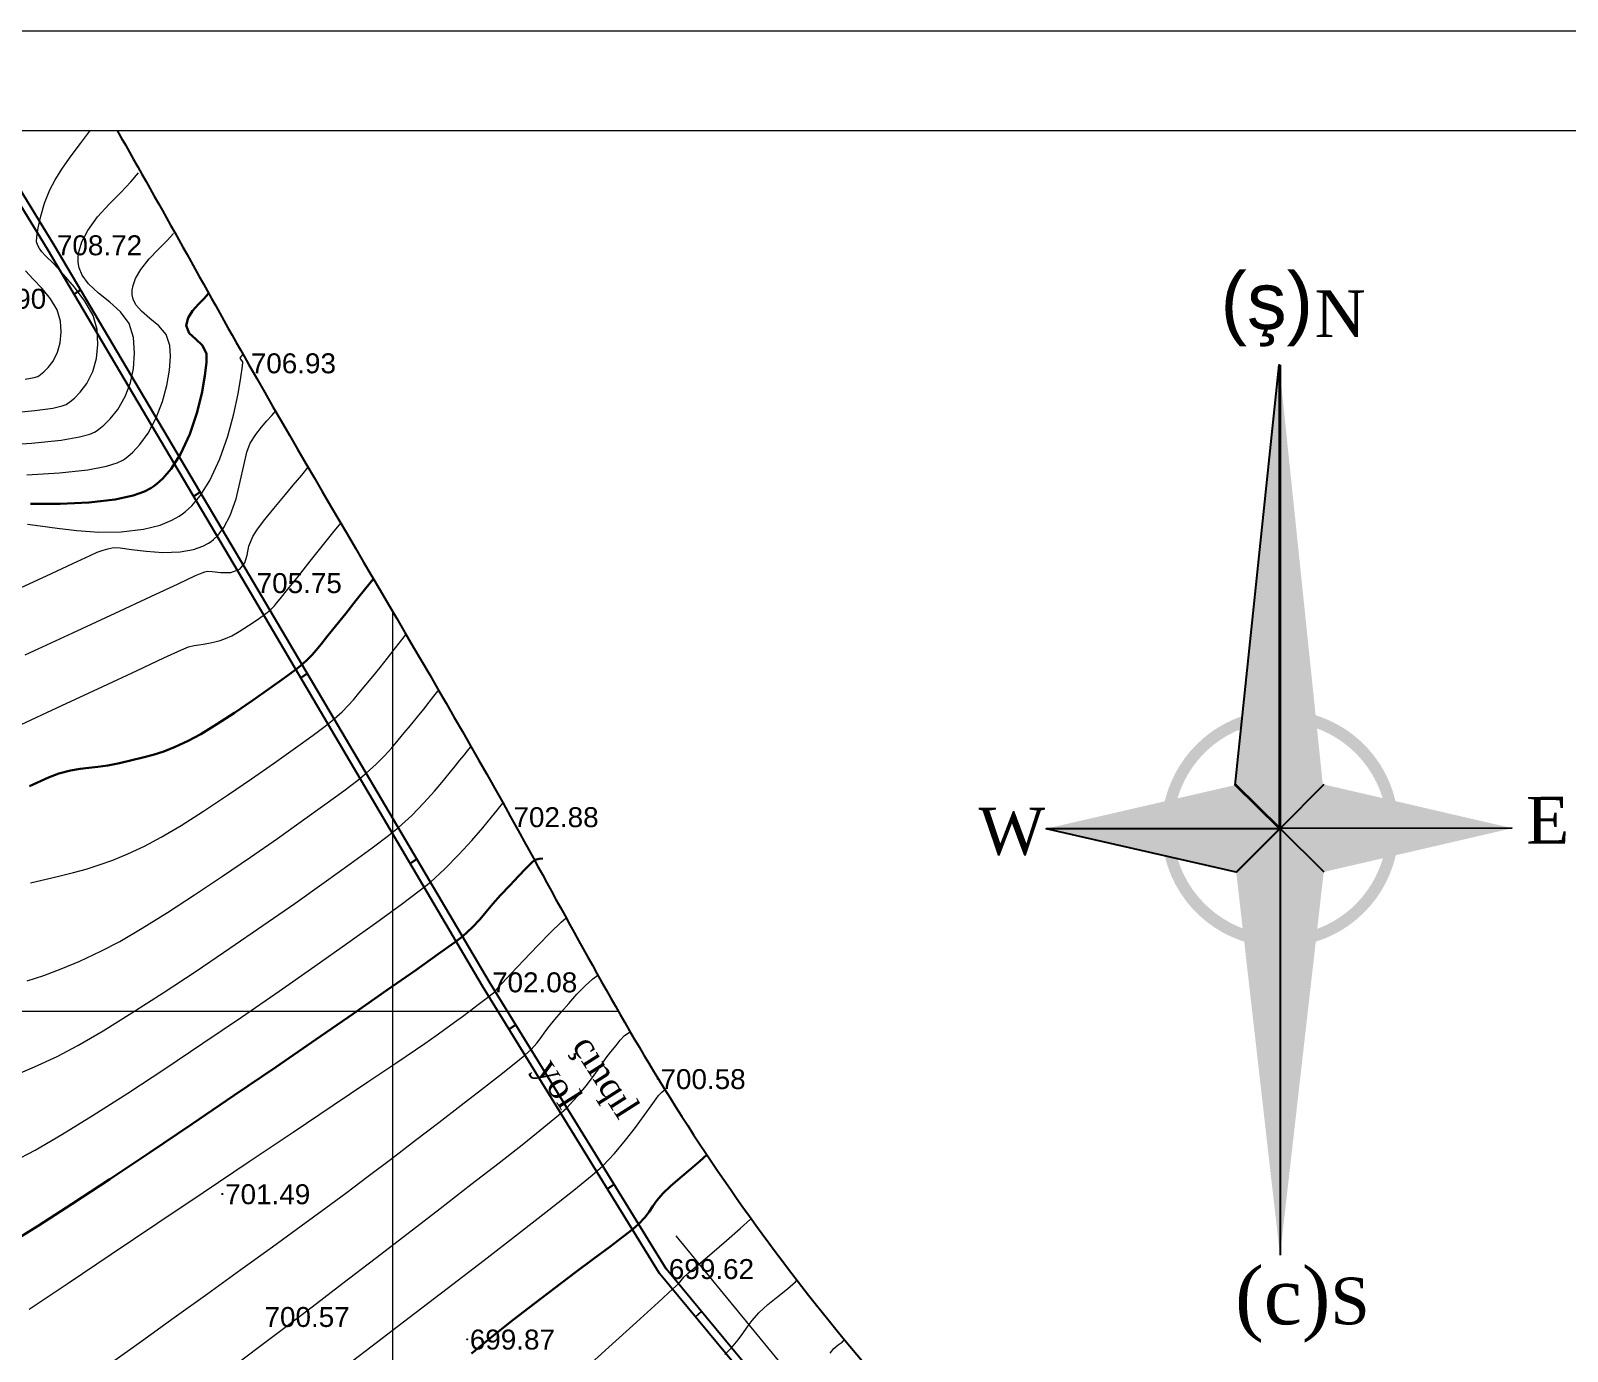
# Model space of a CAD drawing. Header units: feet. Extents: x 3381 to 683784, y 675186 to 4376258.
# Drawn here: x 682644.1 to 682721.1, y 4375786.6 to 4375852.9 of the extents above; entities that cross this region are included whole.
import ezdxf

# ---------------------------------------------------------------- set-up
doc = ezdxf.new("R2010")
doc.units = ezdxf.units.FT
doc.header["$MEASUREMENT"] = 0
doc.header["$PDMODE"] = 34
doc.header["$PDSIZE"] = 0.01
doc.layers.get('0').update_dxf_attribs({"linetype": 'CONTINUOUS'})
for name, color, linetype in [('0_Point_Height', 2, 'CONTINUOUS'), ('0_Point_Point', 7, 'CONTINUOUS'), ('Kompass', 7, 'CONTINUOUS'), ('Yazilar', 7, 'CONTINUOUS')]:
    doc.layers.add(name, color=color, linetype=linetype)
for name, color, linetype, lineweight in [('ANA HORIZONTAL', 24, 'CONTINUOUS', 30), ('HORIZANTAL', 24, 'CONTINUOUS', 13), ('km setka', 170, 'CONTINUOUS', 15), ('rabit xt', 7, 'CONTINUOUS', 13)]:
    doc.layers.add(name, color=color, linetype=linetype, lineweight=lineweight)
doc.styles.get("Standard").update_dxf_attribs({"font": 'arial.ttf', "height": 2})
doc.styles.add('Standart', font='times.ttf')

msp = doc.modelspace()

# ---------------------------------------------------------------- hatches: boundary and pattern name
at = {"layer": 'Kompass'}
h = msp.add_hatch(color=5, dxfattribs=at)
h.set_gradient(color1=(0, 0, 255), one_color=1, tint=1)
h.paths.add_polyline_path([(682706.6791325844, 4375812.86349924), (682704.4812550899, 4375815.045990064), (682706.6840491414, 4375836.1198818)])
h = msp.add_hatch(color=220, dxfattribs=at)
h.set_gradient(color1=(236, 9, 164), tint=1)
h.paths.add_polyline_path([(682706.6791317386, 4375812.867182561), (682708.8729373784, 4375815.061761918), (682706.6840491414, 4375836.119881791)])
h = msp.add_hatch(color=5, dxfattribs=at)
edge = h.paths.add_edge_path()
edge.add_line((682706.717928687, 4375818.227933089), (682706.7177941768, 4375818.813689453))
edge.add_arc((682706.755235231, 4375812.895322196), 5.918485687332572, 13.045566734916576, 90.3624624341104, ccw=False)
edge.add_line((682712.5209698655, 4375814.231277644), (682711.8753945929, 4375814.381171752))
edge.add_arc((682706.6883847064, 4375812.807558943), 5.42045467103986, 16.87652297924, 89.68771000392486)
edge = h.paths.add_edge_path()
edge.add_line((682704.8162222571, 4375817.874904741), (682704.8836462044, 4375818.519942329))
edge.add_arc((682706.7572094856, 4375812.843921962), 5.977244059135027, 108.2672279889126, 179.8603373118477)
edge.add_line((682700.779983184, 4375812.858491919), (682701.365738242, 4375812.858989121))
edge.add_arc((682706.7261974788, 4375812.866255156), 5.360464161520165, 110.8736180679187, 180.0776636037058, ccw=False)
edge = h.paths.add_edge_path()
edge.add_line((682701.585129548, 4375811.345091108), (682700.9400663387, 4375811.49261625))
edge.add_arc((682706.7158954061, 4375812.845531292), 5.932164911619229, 193.1831357710072, 270.1348291425634)
edge.add_line((682706.729855038, 4375806.913382803), (682706.7203923968, 4375807.499146926))
edge.add_arc((682706.7826203313, 4375812.93361539), 5.434824732075579, 196.9948773845935, 269.3439575071076, ccw=False)
edge.add_line((682701.585129548, 4375811.345091099), (682701.585129548, 4375811.345091099))
edge = h.paths.add_edge_path()
edge.add_line((682708.5185852505, 4375807.186980719), (682708.5922672149, 4375807.832705572))
edge.add_arc((682706.7326579593, 4375812.8617931), 5.361890325740084, 290.2929173644765, 360.1088656295102)
edge.add_line((682712.0945386065, 4375812.871981023), (682712.6802983688, 4375812.868593131))
edge.add_arc((682706.7562005065, 4375812.842915204), 5.924153512352316, -72.69300685657112, 0.24834629959349286, ccw=False)
edge.add_line((682708.5185852505, 4375807.186980719), (682708.5922672149, 4375807.832705572))
edge.add_line((682708.5922672149, 4375807.832705585), (682708.5185852505, 4375807.186980731))
h = msp.add_hatch(color=220, dxfattribs=at)
h.set_gradient(color1=(236, 9, 164), tint=1)
h.paths.add_polyline_path([(682706.7228727443, 4375812.870747502), (682704.5212813918, 4375815.053237483), (682694.9891794501, 4375812.853576577), (682706.7191580408, 4375812.87442998)])
h = msp.add_hatch(color=5, dxfattribs=at)
h.set_gradient(color1=(0, 0, 255), one_color=1, tint=1, name='CURVED')
h.paths.add_polyline_path([(682706.7239766436, 4375812.875778117), (682708.9177814377, 4375815.074040803), (682718.3739034759, 4375812.878453355)])
h = msp.add_hatch(color=5, dxfattribs=at)
h.set_gradient(color1=(0, 0, 255), one_color=1, tint=1, name='HEMISPHERICAL')
h.paths.add_polyline_path([(682706.7156823243, 4375812.863530263), (682704.531549342, 4375810.671248616), (682694.9891794501, 4375812.853576584)])
h = msp.add_hatch(color=220, dxfattribs=at)
h.set_gradient(color1=(236, 9, 164), tint=1)
h.paths.add_polyline_path([(682704.529566319, 4375810.669258188), (682706.7226627952, 4375812.863536177), (682706.7240754435, 4375791.460478481)])
h = msp.add_hatch(color=5, dxfattribs=at)
h.set_gradient(color1=(0, 0, 255), one_color=1, tint=1, name='HEMISPHERICAL')
h.paths.add_polyline_path([(682706.7226627952, 4375812.863536177), (682706.7240754435, 4375791.460478481), (682708.9172339806, 4375810.680608967)])
h = msp.add_hatch(color=220, dxfattribs=at)
h.set_gradient(color1=(236, 9, 164), tint=1, name='INVHEMISPHERICAL')
h.paths.add_polyline_path([(682708.9220517378, 4375810.685640432), (682706.7349585333, 4375812.868573991), (682718.3739034759, 4375812.878453355)])

# ---------------------------------------------------------------- linework, layer by layer
at = {"linetype": 'Continuous'}
for p, q in [((682646.5622567927, 4375839.879779529, -686.9939999999999), (682646.2284812627, 4375839.658376933, -686.9939999999999)), ((682652.5605463559, 4375829.739785339, -686.9939999999999), (682652.2267708258, 4375829.518382743, -686.9939999999999)), ((682657.9330416323, 4375820.6433608, -686.9939999999999), (682657.5992420003, 4375820.421942218, -686.9939999999999)), ((682663.4287448437, 4375811.323608703, -686.9939999999999), (682663.0949452115, 4375811.10219012, -686.9939999999999)), ((682668.3859174754, 4375803.015292022, -686.9939999999999), (682668.0524017042, 4375802.794061732, -686.9939999999999)), ((682673.3189060568, 4375795.015595496, -686.9939999999999), (682672.9853902856, 4375794.794365206, -686.9939999999999)), ((682677.705118827, 4375788.63712994, -686.9939999999999), (682677.4004946046, 4375788.377834687, -686.9939999999999))]:
    msp.add_line(p, q, dxfattribs=at)
at = {"linetype": 'Continuous', "elevation": 10.49100000000021}
for points in [[(682684.2411404848, 4375780.11494805), (682675.6039912327, 4375790.547849619), (682666.7193070585, 4375804.955905902), (682654.9084388943, 4375824.985073981), (682644.8882219505, 4375841.924059758), (682641.2350043028, 4375847.878472921)], [(682684.5207352532, 4375780.404476639), (682675.9298539208, 4375790.781490711), (682667.0618539208, 4375805.162490711), (682655.2528539208, 4375825.18849071), (682645.2308539208, 4375842.13049071), (682641.7042880818, 4375847.878472921)]]:
    msp.add_lwpolyline(points, dxfattribs=at)
at = {"color": 7, "lineweight": 18, "elevation": -312.0405458244014}
msp.add_lwpolyline([(682676.4205764766, 4375792.439649987), (682684.5499049145, 4375782.539921028, -0.5270439355047136), (682680.8695481885, 4375769.864369739), (682667.9495193267, 4375765.609757733)], format="xyb", dxfattribs=at)
at = {"linetype": 'Continuous'}
msp.add_open_spline([(682648.3818338613, 4375847.87847292, -686.9939999999998), (682650.614444642, 4375843.989344083, -686.9939999999999), (682656.9648552422, 4375832.368088397, -686.9939999999999), (682666.5101141792, 4375816.795783145, -686.994), (682675.6377740433, 4375799.392586315, -686.9939999999998), (682689.0527264843, 4375780.871379325, -686.994), (682705.6522709971, 4375766.582247575, -686.9939999999998), (682717.1872888872, 4375751.745647845, -686.9939999999999), (682725.1174498562, 4375741.262886825, -686.9939999999998), (682735.0871434533, 4375730.764166205, -686.9940000000001), (682742.2736450859, 4375721.729755369, -686.994), (682745.5394556242, 4375717.531507699, -686.994)], degree=3, knots=[69.60153369509996, 69.60153369509996, 69.60153369509996, 69.60153369509996, 83.0549787114427, 109.2907166578479, 124.3927438987541, 141.9627176045404, 177.5330077355191, 189.5588214431475, 198.2764878499065, 216.9554476813946, 232.9063433896457, 232.9063433896457, 232.9063433896457, 232.9063433896457], dxfattribs=at)
at = {"layer": '0_Point_Point'}
for p in [(682645.2308539208, 4375842.13049071, 21.72700000000009), (682654.9578539208, 4375836.211490711, 19.93399999999997), (682655.2528539208, 4375825.18849071, 18.75800000000004), (682668.1338539209, 4375813.446490711, 15.88300000000004), (682667.0618539208, 4375805.162490711, 15.08600000000001), (682675.5098539208, 4375800.30749071, 13.58999999999992), (682653.6681283757, 4375794.532987263, 14.49900000000025), (682675.9298539208, 4375790.781490711, 12.62300000000005), (682665.9441283757, 4375787.245987263, 12.87799999999993)]:
    msp.add_point(p, dxfattribs=at)
at = {"layer": 'ANA HORIZONTAL', "color": 32, "lineweight": 30}
for points, elevation in [([(682644.0482550776, 4375829.146984476), (682645.5314528126, 4375829.146951101), (682646.9717470831, 4375829.212244822), (682648.2876737991, 4375829.36559514), (682649.1961266639, 4375829.566950369), (682649.765926082, 4375829.771497636), (682650.0829022744, 4375829.936080901), (682650.2205682065, 4375830.027383568), (682650.3805465098, 4375830.150579728), (682650.682654528, 4375830.426326527), (682651.0925788386, 4375830.904117854), (682651.5623086923, 4375831.635156865), (682652.034287275, 4375832.64471079), (682652.3890464611, 4375833.688986576), (682652.6381175328, 4375834.691191987), (682652.7930317727, 4375835.57453478), (682652.8653204632, 4375836.262222713), (682652.8665148866, 4375836.677463548), (682652.6745154011, 4375837.095701685), (682652.331221408, 4375837.404450265), (682652.0026359065, 4375837.70527976), (682651.8547618962, 4375838.099760649), (682651.9449287667, 4375838.4739007), (682652.1715178684, 4375838.829325199), (682652.4634205009, 4375839.155932848), (682652.7495279642, 4375839.443622346), (682652.9587315579, 4375839.682292398)], 20.50600000000009), ([(682643.9868669483, 4375814.985835257), (682644.9478509472, 4375815.415865803), (682645.4572210094, 4375815.62042109), (682646.0444874759, 4375815.776333286), (682646.5337511753, 4375815.863159009), (682646.9751995986, 4375815.912369379), (682647.4190202366, 4375815.955435512), (682647.91540058, 4375816.023828528), (682648.5145281198, 4375816.149019547), (682649.1334972454, 4375816.296833053), (682649.682083302, 4375816.427840919), (682650.1994952147, 4375816.565635357), (682650.7249419086, 4375816.733808571), (682651.2976323084, 4375816.955952768), (682651.9567753397, 4375817.255660151), (682652.593879588, 4375817.602698113), (682653.3872860387, 4375818.090068531), (682654.2698729738, 4375818.666450567), (682655.1745186757, 4375819.280523375), (682656.034101426, 4375819.880966117), (682656.7814995076, 4375820.41645795), (682657.3495912023, 4375820.835678033), (682657.6712547923, 4375821.087305526), (682657.9608933063, 4375821.351462639), (682658.1707079578, 4375821.576099864), (682658.3685012, 4375821.813811521), (682658.622075486, 4375822.117191928), (682658.9157463353, 4375822.472169452), (682659.3494673525, 4375823.011116915), (682659.8604324938, 4375823.652549095), (682660.3858357152, 4375824.31498077), (682660.8628709727, 4375824.916926719), (682661.2287322225, 4375825.37690172)], 18.00600000000009), ([(682642.9777869126, 4375792.024642485), (682644.4345970812, 4375792.941355317), (682646.1315555661, 4375794.038196017), (682648.0150484254, 4375795.277260156), (682650.031461718, 4375796.620643307), (682652.1271815021, 4375798.030441039), (682654.2485938359, 4375799.468748928), (682656.3420847779, 4375800.897662545), (682658.3540403865, 4375802.279277461), (682660.23084672, 4375803.575689246), (682661.9188898371, 4375804.748993475), (682663.3645557958, 4375805.761285721), (682664.5142306547, 4375806.574661553), (682665.3143004721, 4375807.151216544), (682665.7111513064, 4375807.453046266), (682666.2014204473, 4375807.903803262), (682666.5774826603, 4375808.305277903), (682666.8999724087, 4375808.688865543), (682667.229524156, 4375809.085961532), (682667.626772365, 4375809.527961225), (682668.0802205523, 4375810.007227906), (682668.5143392147, 4375810.466193324), (682668.8937132864, 4375810.861355544), (682669.1829277022, 4375811.149212625), (682669.3465673967, 4375811.286262625), (682669.5651136774, 4375811.344930128), (682669.7374293305, 4375811.356331893)], 15.50600000000009), ([(682666.1642737094, 4375786.524340854), (682667.1890156923, 4375787.368864005), (682668.2520601433, 4375788.214513831), (682669.3235367512, 4375789.044602701), (682670.3735752057, 4375789.842442977), (682671.3723051964, 4375790.591347025), (682672.2898564123, 4375791.274627213), (682673.096358543, 4375791.875595903), (682673.7619412782, 4375792.377565462), (682674.2567343072, 4375792.763848255), (682674.5508673191, 4375793.017756647), (682674.8551900691, 4375793.350371199), (682675.0711100919, 4375793.639887548), (682675.2561324462, 4375793.916766614), (682675.4677621913, 4375794.21146932), (682675.7635043862, 4375794.554456584), (682676.1400381896, 4375794.917227614), (682676.6248277638, 4375795.342963954), (682677.1430722856, 4375795.781008448), (682677.6199709325, 4375796.180703934), (682677.9788453389, 4375796.489776263)], 13.00600000000009)]:
    msp.add_lwpolyline(points, dxfattribs=dict(at, elevation=elevation))
at = {"layer": 'HORIZANTAL', "color": 32, "linetype": 'Continuous', "lineweight": 13}
for points, elevation in [([(682642.748347138, 4375833.679487659), (682644.2521428167, 4375833.82368147), (682645.1558851472, 4375833.95456539), (682645.62818328, 4375834.062620919), (682645.8341444834, 4375834.13966658), (682645.9022452252, 4375834.17975158), (682646.0212640685, 4375834.269112286), (682646.2441212696, 4375834.455894819), (682646.5408795886, 4375834.755723276), (682646.8676924972, 4375835.190788455), (682647.1680753747, 4375835.78835342), (682647.351605883, 4375836.441747831), (682647.4218151248, 4375837.146820514), (682647.3822342025, 4375837.899420288), (682647.1771611748, 4375838.59176502), (682646.7752667128, 4375839.311186915), (682646.2566261101, 4375840.014072183), (682645.7013146598, 4375840.656807036), (682645.1894076554, 4375841.195777689), (682644.8009803904, 4375841.587370354), (682644.6161081581, 4375841.787971242), (682644.494779143, 4375841.958746959), (682644.401811018, 4375842.098451148), (682644.3489115045, 4375842.282118863), (682644.3591849754, 4375842.539851107), (682644.4268428655, 4375842.993873313), (682644.5550086502, 4375843.580613787), (682644.7468058042, 4375844.236500834), (682645.0053578028, 4375844.89796276), (682645.2776882637, 4375845.405418631), (682645.6510597001, 4375845.986171744), (682646.087836292, 4375846.605783505), (682646.5503822193, 4375847.229815316), (682647.0010616613, 4375847.823828579), (682647.04245871, 4375847.878472921)], 22.00600000000009), ([(682642.3312647585, 4375832.071770322), (682644.0949644832, 4375832.189860198), (682645.5804116091, 4375832.345540831), (682646.5054506488, 4375832.501511046), (682647.014138981, 4375832.63900055), (682647.2538801341, 4375832.741206401), (682647.341686219, 4375832.795628909), (682647.4708564779, 4375832.892365777), (682647.7149438771, 4375833.094633107), (682648.0458547217, 4375833.418993829), (682648.4224798232, 4375833.887731644), (682648.7919321246, 4375834.525778207), (682649.0520052218, 4375835.213774077), (682649.2061369625, 4375835.94318364), (682649.257765194, 4375836.705471278), (682649.2103277638, 4375837.492101374), (682648.9863214508, 4375838.202036865), (682648.5627012897, 4375838.774654209), (682648.0245925112, 4375839.262038064), (682647.4571203463, 4375839.716273097), (682646.9454100254, 4375840.189443966), (682646.6333944517, 4375840.61661536), (682646.4847739137, 4375840.982864591), (682646.4365710318, 4375841.255124088), (682646.4297758393, 4375841.400931871), (682646.4348148087, 4375841.549918942), (682646.477532962, 4375841.846119907), (682646.6146644633, 4375842.284774369), (682646.9099448951, 4375842.855706658), (682647.4084724584, 4375843.539683714), (682647.9843368708, 4375844.181231278), (682648.5663192514, 4375844.770232399), (682649.0832007189, 4375845.296570129), (682649.463762392, 4375845.750127517)], 21.50600000000009), ([(682643.8518411457, 4375830.599410721), (682645.4920027333, 4375830.699288648), (682646.9212287185, 4375830.859430203), (682647.8512904325, 4375831.039501601), (682648.3936778713, 4375831.209148245), (682648.6704119319, 4375831.340248973), (682648.7811272128, 4375831.411506239), (682648.9177587967, 4375831.515345225), (682649.1766361339, 4375831.741079808), (682649.5298176268, 4375832.119872578), (682649.9374660334, 4375832.686090858), (682650.3503386562, 4375833.462454822), (682650.6622363348, 4375834.276526267), (682650.8800762551, 4375835.087049971), (682651.0107756031, 4375835.852770716), (682651.0612515646, 4375836.532433286), (682651.0384213253, 4375837.084782461), (682650.8454023332, 4375837.639536385), (682650.4802729156, 4375838.074890679), (682650.0352139665, 4375838.447247077), (682649.6024063798, 4375838.813007317), (682649.3269268515, 4375839.13876824), (682649.1925704683, 4375839.42137901), (682649.148467569, 4375839.634787767), (682649.1422688678, 4375839.750346259), (682649.1470222421, 4375839.868842899), (682649.1864726803, 4375840.104140253), (682649.3112529331, 4375840.451531811), (682649.5741755536, 4375840.900671152), (682650.0024690129, 4375841.431627976), (682650.4694933407, 4375841.918507052), (682650.8981266305, 4375842.350352879), (682651.211246975, 4375842.716209958)], 21.00600000000009), ([(682643.7745762863, 4375835.39538013), (682644.2296269751, 4375835.479976696), (682644.4110253678, 4375835.536007646), (682644.4628042314, 4375835.563874251), (682644.5505681265, 4375835.629768385), (682644.7149019028, 4375835.767500882), (682644.933729991, 4375835.988592875), (682645.174720182, 4375836.309407744), (682645.3962210013, 4375836.750049136), (682645.5315554729, 4375837.231858881), (682645.5833274138, 4375837.751775923), (682645.5541406411, 4375838.306739201), (682645.380791363, 4375838.875015566), (682645.0458265957, 4375839.426988796), (682644.6204763701, 4375839.947773224), (682644.1759707158, 4375840.422483189), (682643.7835396633, 4375840.836233025)], 22.50600000000009), ([(682643.8989592288, 4375828.133411614), (682644.5309817693, 4375828.047113657), (682645.3737286695, 4375827.926262295), (682646.3701389931, 4375827.809566962), (682647.463151804, 4375827.73573709), (682648.5957061662, 4375827.743482114), (682649.7107411438, 4375827.871511468), (682650.5518102198, 4375828.086552407), (682651.1337135237, 4375828.326532997), (682651.4915167459, 4375828.528641325), (682651.6600092003, 4375828.643260896), (682651.8219997595, 4375828.76836436), (682652.129419264, 4375829.051495385), (682652.5504543954, 4375829.54890506), (682653.040659951, 4375830.320977261), (682653.5468885738, 4375831.403437333), (682653.944940582, 4375832.541664179), (682654.2457318911, 4375833.655681926), (682654.4601784169, 4375834.665514713), (682654.5991960745, 4375835.49118667), (682654.6737007798, 4375836.052721934), (682654.694608448, 4375836.270144634), (682654.6284886348, 4375836.360975181), (682654.5672549247, 4375836.449175039), (682654.6282071148, 4375836.556410445), (682654.7062161408, 4375836.648374839)], 20.00600000000009), ([(682643.1443805194, 4375824.756654914), (682644.8423448739, 4375825.544662372), (682646.1641346085, 4375826.157385148), (682647.0374524769, 4375826.560346146), (682647.3900012336, 4375826.719068266), (682647.6845456673, 4375826.826823335), (682647.923633045, 4375826.899141711), (682648.2294863815, 4375826.961368198), (682648.5411443335, 4375826.942243426), (682649.1019650564, 4375826.861489347), (682649.8392611208, 4375826.768416216), (682650.6803450964, 4375826.712334283), (682651.5525295536, 4375826.742553805), (682652.2238235135, 4375826.862002961), (682652.6874397367, 4375827.023734302), (682652.9688165146, 4375827.171826937), (682653.099450194, 4375827.259138226), (682653.2229308408, 4375827.355901257), (682653.4496151418, 4375827.576610472), (682653.7428855455, 4375827.966562573), (682654.0576568068, 4375828.571028599), (682654.3521852859, 4375829.408045102), (682654.5674020235, 4375830.265002406), (682654.7361106279, 4375831.066320463), (682654.891114706, 4375831.736419212), (682655.0652178663, 4375832.199718601), (682655.3457988752, 4375832.632460656), (682655.6314430945, 4375832.999901413), (682655.9052687091, 4375833.311629469), (682656.1503939036, 4375833.577233422), (682656.3499368633, 4375833.806301868)], 19.50600000000009), ([(682643.7689751023, 4375821.573068348), (682646.1657454568, 4375822.684515449), (682648.2916779307, 4375823.67188867), (682650.0747170133, 4375824.500953619), (682651.4428071937, 4375825.137475906), (682652.3238929613, 4375825.547221138), (682652.6459188053, 4375825.695954927), (682652.7832499968, 4375825.74350901), (682652.9242507794, 4375825.776289664), (682653.1536979532, 4375825.749695995), (682653.588464827, 4375825.699403245), (682654.0947847791, 4375825.712235176), (682654.5388911879, 4375825.875015555), (682654.7932390871, 4375826.186855894), (682654.9030541437, 4375826.576398383), (682654.9937256845, 4375827.024762806), (682655.1906430364, 4375827.513068942), (682655.4350133315, 4375827.876191575), (682655.8048754073, 4375828.361088845), (682656.2556475345, 4375828.921598098), (682656.7427479847, 4375829.511556676), (682657.2215950288, 4375830.084801926), (682657.6476069378, 4375830.595171191), (682657.9762019829, 4375830.996501819)], 19.00600000000009), ([(682643.3200614861, 4375817.971539472), (682645.6188960959, 4375819.041987724), (682647.6644541604, 4375819.994901346), (682649.3895533719, 4375820.79782834), (682650.7270114224, 4375821.418316699), (682651.6096460033, 4375821.823914422), (682651.9702748068, 4375821.982169508), (682652.2521032775, 4375822.051199386), (682652.4789591214, 4375822.080003242), (682652.7076035899, 4375822.104174412), (682652.9947979343, 4375822.159306225), (682653.2962628131, 4375822.231000101), (682653.559441163, 4375822.298916842), (682653.8286776523, 4375822.389738857), (682654.1483169495, 4375822.530148555), (682654.5164941921, 4375822.739893265), (682654.9842096515, 4375823.043609272), (682655.4593323438, 4375823.370853804), (682655.8497312845, 4375823.651184095), (682656.0632754894, 4375823.814157377), (682656.1856220858, 4375823.928371698), (682656.2738783577, 4375824.029486518), (682656.3819015729, 4375824.159278885), (682656.5655579842, 4375824.38521938), (682656.9547277817, 4375824.870439254), (682657.4813878095, 4375825.529252007), (682658.0775149117, 4375826.275971135), (682658.6750859318, 4375827.02491014), (682659.2060777142, 4375827.690382518), (682659.6024671027, 4375828.186701769)], 18.50600000000009), ([(682644.0342583053, 4375810.138732869), (682644.820682219, 4375810.327460594), (682645.532012386, 4375810.494926255), (682646.1957882527, 4375810.657700472), (682646.8395492665, 4375810.832353872), (682647.4908348743, 4375811.035457078), (682648.1771845229, 4375811.28358071), (682648.926137659, 4375811.593295392), (682649.7652337298, 4375811.981171748), (682650.5894082271, 4375812.421971489), (682651.5944317761, 4375813.023236741), (682652.7230881104, 4375813.741220308), (682653.918160964, 4375814.532174994), (682655.122434071, 4375815.352353605), (682656.2786911653, 4375816.158008944), (682657.3297159809, 4375816.905393817), (682658.2182922517, 4375817.550761026), (682658.8872037118, 4375818.050363376), (682659.2792340951, 4375818.360453674), (682659.679252089, 4375818.720354228), (682659.9797660739, 4375819.026936894), (682660.2385725923, 4375819.325034412), (682660.5134681865, 4375819.659479525), (682660.8622493991, 4375820.075104972), (682661.2135077713, 4375820.493940993), (682661.5805711049, 4375820.947246991), (682661.9458455642, 4375821.408119509), (682662.291737314, 4375821.849655097), (682662.6006525183, 4375822.244950301), (682662.8549973422, 4375822.567101671)], 17.50600000000009), ([(682643.8810720246, 4375805.219096668), (682644.7037823178, 4375805.490880193), (682645.575411626, 4375805.818548566), (682646.5230261574, 4375806.218387659), (682647.57369212, 4375806.706683344), (682648.5150533724, 4375807.203468031), (682649.6414267654, 4375807.863275077), (682650.9064776846, 4375808.650677336), (682652.2638715173, 4375809.530247649), (682653.6672736491, 4375810.466558866), (682655.0703494664, 4375811.424183834), (682656.4267643556, 4375812.367695398), (682657.6901837029, 4375813.261666407), (682658.8142728944, 4375814.070669706), (682659.7526973167, 4375814.759278144), (682660.4591223557, 4375815.292064566), (682660.8872133979, 4375815.633601822), (682661.3867895587, 4375816.084889092), (682661.805806206, 4375816.50676512), (682662.1655706224, 4375816.905872968), (682662.4873900905, 4375817.288855695), (682662.7925718928, 4375817.662356358), (682663.1024233121, 4375818.033018015), (682663.4616504511, 4375818.460874175), (682663.7754826312, 4375818.850660471), (682664.0475851569, 4375819.198947045), (682664.2816233323, 4375819.502304047), (682664.481262462, 4375819.757301621)], 17.00600000000009), ([(682643.1863915088, 4375800.453517636), (682644.2495594358, 4375800.905512048), (682645.3821505101, 4375801.43219494), (682646.4162446174, 4375801.977965875), (682647.6803994423, 4375802.716658717), (682649.1247026866, 4375803.610971456), (682650.6992420525, 4375804.623602078), (682652.3541052429, 4375805.717248565), (682654.0393799591, 4375806.854608905), (682655.7051539042, 4375807.998381084), (682657.3015147801, 4375809.111263088), (682658.778550289, 4375810.155952902), (682660.0863481333, 4375811.09514851), (682661.174996015, 4375811.891547901), (682661.994581637, 4375812.507849058), (682662.4951927008, 4375812.90674997), (682663.1697419651, 4375813.524523027), (682663.7796209852, 4375814.149723741), (682664.3133378909, 4375814.745658505), (682664.7594008127, 4375815.275633715), (682665.1063178807, 4375815.702955769), (682665.3425972252, 4375815.990931059), (682665.5876907427, 4375816.284404424), (682665.7942293457, 4375816.544134851), (682665.9661844777, 4375816.766406009), (682666.1075275816, 4375816.947501572)], 16.50600000000009), ([(682643.1906089003, 4375796.157706537), (682644.2697606984, 4375796.727879301), (682645.6199998946, 4375797.516202186), (682647.1895008973, 4375798.484730443), (682648.9264381151, 4375799.595519328), (682650.7789859565, 4375800.81062409), (682652.6953188301, 4375802.092099983), (682654.6236111445, 4375803.40200226), (682656.5120373081, 4375804.702386171), (682658.3087717296, 4375805.95530697), (682659.9619888173, 4375807.122819909), (682661.4198629801, 4375808.166980243), (682662.6305686265, 4375809.049843218), (682663.5422801647, 4375809.733464093), (682664.1031720036, 4375810.179898118), (682664.8342926637, 4375810.848712478), (682665.5355629495, 4375811.560007923), (682666.1780860719, 4375812.2622171), (682666.7329652413, 4375812.903772659), (682667.1713036683, 4375813.433107246), (682667.4642045639, 4375813.798653512), (682667.5827711383, 4375813.948844102), (682667.6681983459, 4375814.054013842), (682667.7337927014, 4375814.137701523)], 16.00600000000009), ([(682643.9758755583, 4375788.757230162), (682645.9288504368, 4375790.06703132), (682648.0879536951, 4375791.515003242), (682650.3745995683, 4375793.048559056), (682652.7102022921, 4375794.615111892), (682655.0161761018, 4375796.162074884), (682657.2139352327, 4375797.636861162), (682659.2248939204, 4375798.986883858), (682660.9704664003, 4375800.159556102), (682662.3720669076, 4375801.102291027), (682663.3511096777, 4375801.762501764), (682663.8290089463, 4375802.087601443), (682664.3926208474, 4375802.482992199), (682664.8853073374, 4375802.834313458), (682665.3200349623, 4375803.149425453), (682665.7097702678, 4375803.436188417), (682666.0674797999, 4375803.702462581), (682666.5019164159, 4375804.030319819), (682666.9003216668, 4375804.336179826), (682667.2029092588, 4375804.573411953), (682667.3498928976, 4375804.695385554), (682667.4333530099, 4375804.797332068), (682667.5136186266, 4375804.902865042), (682667.7054644389, 4375805.110161425), (682668.1623266804, 4375805.598956916), (682668.785149819, 4375806.259417728), (682669.4748783229, 4375806.981710088), (682670.1324566602, 4375807.656000213), (682670.6588292988, 4375808.172454323), (682670.9104692689, 4375808.383875012)], 15.00600000000009), ([(682648.0428562082, 4375786.029861408), (682649.6022474252, 4375787.148173527), (682651.2527767186, 4375788.333618662), (682652.9369939001, 4375789.545504025), (682654.5974487816, 4375790.743136832), (682656.176691175, 4375791.885824295), (682657.617270892, 4375792.93287363), (682658.8617377443, 4375793.843592051), (682659.8526415438, 4375794.577286773), (682660.9865306339, 4375795.427896698), (682662.1680271995, 4375796.319905098), (682663.3622668046, 4375797.226892478), (682664.5343850127, 4375798.122439349), (682665.6495173879, 4375798.980126218), (682666.6727994941, 4375799.773533594), (682667.5693668948, 4375800.476241983), (682668.3043551539, 4375801.061831897), (682668.8428998354, 4375801.503883843), (682669.150136503, 4375801.775978328), (682669.4500835121, 4375802.099401381), (682669.6655511552, 4375802.378474318), (682669.8497464473, 4375802.646258359), (682670.0558764033, 4375802.935814718), (682670.3371480384, 4375803.280204615), (682670.6591839042, 4375803.650410719), (682671.0431574456, 4375804.090078741), (682671.4573129453, 4375804.549850911), (682671.8698946857, 4375804.980369464), (682672.2491469487, 4375805.332276633), (682672.5010792018, 4375805.51185373)], 14.50600000000009), ([(682654.4192744682, 4375786.039152764), (682655.466909088, 4375786.830770967), (682656.7316717275, 4375787.790068379), (682658.1645269674, 4375788.88014781), (682659.7164393883, 4375790.064112068), (682661.3383735707, 4375791.305063963), (682662.9812940952, 4375792.566106304), (682664.596165542, 4375793.810341898), (682666.1339524921, 4375795.000873555), (682667.545619526, 4375796.100804085), (682668.7821312238, 4375797.073236294), (682669.7944521665, 4375797.881272996), (682670.5335469346, 4375798.488016995), (682670.9503801084, 4375798.856571101), (682671.4725583838, 4375799.414903835), (682671.925801349, 4375799.967648285), (682672.3156718712, 4375800.491544497), (682672.6477328173, 4375800.963332521), (682672.9275470546, 4375801.359752401), (682673.1606774502, 4375801.657544187), (682673.4212286134, 4375801.981928581), (682673.6222672292, 4375802.247619813), (682673.8452634249, 4375802.476684852), (682674.1282585703, 4375802.662651945)], 14.00600000000009), ([(682659.2703440342, 4375785.462976328), (682661.1166906, 4375786.869469209), (682663.0320320608, 4375788.33016504), (682664.9494558494, 4375789.79583103), (682666.8020493991, 4375791.217234385), (682668.5229001425, 4375792.545142313), (682670.0450955128, 4375793.730322019), (682671.3017229427, 4375794.72354071), (682672.2258698653, 4375795.475565592), (682672.7506237137, 4375795.937163874), (682673.3430443935, 4375796.566470959), (682673.8983873199, 4375797.225987289), (682674.4002925571, 4375797.872949776), (682674.8324001692, 4375798.464595329), (682675.1783502196, 4375798.95816086), (682675.4217827725, 4375799.310883281), (682675.5463378918, 4375799.479999501), (682675.6965925939, 4375799.622922663), (682675.8303355807, 4375799.735132227), (682675.8685485193, 4375799.766085346)], 13.50600000000009), ([(682671.4426015023, 4375785.396558418), (682673.0462496169, 4375786.847576973), (682674.4384985808, 4375788.108540368), (682675.5398090951, 4375789.107403567), (682676.2706418609, 4375789.77212154), (682676.5514575794, 4375790.030649248), (682676.6808937463, 4375790.196611856), (682676.8108265236, 4375790.362018108), (682677.0408289047, 4375790.564357573), (682677.5483637949, 4375790.996844585), (682678.2237841067, 4375791.57176903), (682678.9574427522, 4375792.201420794), (682679.6396926437, 4375792.798089768), (682680.1608866935, 4375793.274065838), (682680.1884024605, 4375793.303458009)], 12.50600000000009), ([(682678.8678395724, 4375786.488671788), (682679.2078834706, 4375786.821925044), (682679.5425919174, 4375787.210807475), (682679.7847346244, 4375787.541547655), (682679.9963014314, 4375787.852594132), (682680.2392821787, 4375788.182395447), (682680.5756667062, 4375788.569400148), (682681.0263845553, 4375788.992237113), (682681.5271830808, 4375789.397862287), (682682.0122788429, 4375789.777214819), (682682.4158884018, 4375790.121233853), (682682.4921572893, 4375790.210381268)], 12.00600000000009), ([(682684.1580073129, 4375786.544379293), (682684.3405068888, 4375786.776782187), (682684.5632187915, 4375786.961567949), (682684.7577967987, 4375787.09305888), (682684.872732141, 4375787.228804878)], 11.50600000000009)]:
    msp.add_lwpolyline(points, dxfattribs=dict(at, elevation=elevation))
at = {"layer": 'km setka', "elevation": -686.9939999999998, "flags": 128}
for points in [[(682662.2033910707, 4375823.757247131), (682662.2033910707, 4375662.352028108)], [(682524.4550448542, 4375803.701100866), (682673.5273982353, 4375803.701100866)]]:
    msp.add_lwpolyline(points, dxfattribs=at)
at = {"layer": 'Kompass', "color": 5, "elevation": -686.9939999999998}
msp.add_lwpolyline([(682706.6791325844, 4375812.86349924), (682704.4812550899, 4375815.045990064), (682706.6840491414, 4375836.1198818), (682706.6791325844, 4375812.86349924)], close=True, dxfattribs=at)
at = {"layer": 'Kompass', "elevation": -686.9939999999998}
for points in [[(682706.7240754435, 4375836.127129218), (682706.7240754435, 4375791.460478496)], [(682706.7239766436, 4375812.875778125), (682704.526099149, 4375815.05826895), (682708.9220517378, 4375810.685640441)], [(682708.9177814377, 4375815.074040812), (682706.7239774991, 4375812.872052127), (682704.5343840761, 4375810.674289662)], [(682718.3690857188, 4375812.873421896), (682694.9891794501, 4375812.853576584)]]:
    msp.add_lwpolyline(points, dxfattribs=at)
at = {"layer": 'Kompass', "color": 5, "elevation": -686.9939999999998}
msp.add_lwpolyline([(682706.7156823243, 4375812.863530263), (682704.531549342, 4375810.671248616), (682694.9891794501, 4375812.853576584), (682706.7156823243, 4375812.863530263)], dxfattribs=at)
at = {"layer": 'rabit xt', "color": 7, "lineweight": 20, "ltscale": 0.3, "elevation": -89.22599999999977}
msp.add_lwpolyline([(682497.0599095135, 4375852.878472921), (682917.059909513, 4375852.878472921), (682917.0599095139, 4375555.878472921)], dxfattribs=at)
msp.add_lwpolyline([(682517.059909513, 4375847.878472921), (682912.059909513, 4375847.878472921), (682912.0599095139, 4375560.878472921), (682517.0599095135, 4375560.878472921)], close=True, dxfattribs=at)

# ---------------------------------------------------------------- texts
at = {"layer": '0_Point_Height', "color": 0}
for s, p in [('708.72', (682645.3668045942, 4375841.616375397, 21.72700000000009)), ('710.90', (682640.5568045942, 4375838.936375398, 23.91000000000008)), ('706.93', (682655.0938045941, 4375835.697375397, 19.93399999999997)), ('705.75', (682655.3888045942, 4375824.674375397, 18.75800000000004)), ('702.88', (682668.2698045942, 4375812.932375398, 15.88300000000004)), ('702.08', (682667.1978045942, 4375804.648375398, 15.08600000000001)), ('700.58', (682675.6458045942, 4375799.793375397, 13.58999999999992)), ('701.49', (682653.804079049, 4375794.01887195, 14.49900000000025)), ('699.62', (682676.0658045942, 4375790.267375398, 12.62300000000005)), ('700.57', (682655.7810790491, 4375787.86387195, 13.58000000000015)), ('699.87', (682666.0800790491, 4375786.73187195, 12.87799999999993))]:
    msp.add_text(s, height=1, dxfattribs=at).set_placement(p)
at = {"layer": 'Kompass', "color": 1, "lineweight": -3, "ltscale": 0.2, "insert": (682703.7394691173, 4375840.765181355, -686.9939999999999), "char_height": 2.85141041024681, "width": 8.628591438525827, "attachment_point": 1}
msp.add_mtext('{\\fArial|b0|i0|c238|p34;(ş)}', dxfattribs=at)
at = {"layer": 'Kompass', "color": 1, "char_height": 2.344601735308825, "attachment_point": 1, "style": 'Standart'}
for s, insert, width, rotation in [('N', (682708.4623546217, 4375839.854521183, -686.9939999999999), 1.62291139006446, 0.013157142814468972), ('E', (682719.0710470778, 4375814.453002831, -686.9939999999999), 2.442178950329245, 0.013157142814468972), ('W', (682691.5959967606, 4375813.90494988, -42.14399999999989), 3.397792120776721, 0.013157142814469523), ('{\\H1.216x;(c)}S', (682704.4725238772, 4375790.846354315, -801.3879572753905), 1.700039307700132, 0.013157142814468972)]:
    msp.add_mtext(s, dxfattribs=dict(at, insert=insert, width=width, rotation=rotation))
at = {"layer": 'Yazilar', "insert": (682672.2682927805, 4375802.664045357, -686.9939999999999), "char_height": 1.3, "width": 0.1058768575567228, "attachment_point": 1, "rotation": 302.4345035346526}
msp.add_mtext('{\\fTimes New Roman|b0|i0|c238|p18;çınqıl yol}', dxfattribs=at)

doc.saveas('drawing.dxf')
